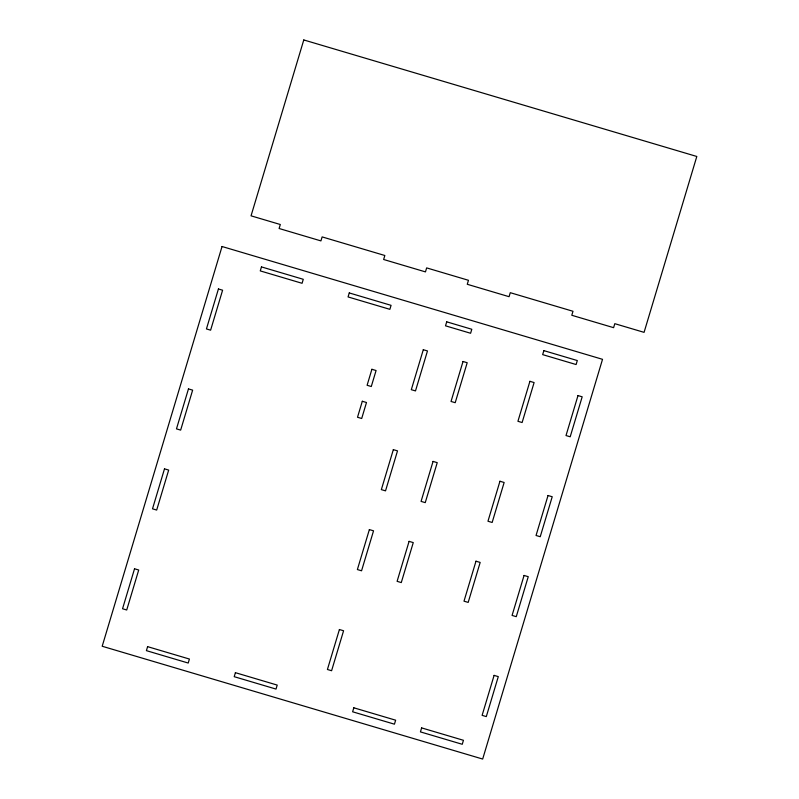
<?xml version="1.0" encoding="UTF-8"?>
<svg xmlns="http://www.w3.org/2000/svg" width="799" height="799" viewBox="0 0 799 799"><rect width="100%" height="100%" fill="white"/><g stroke="black" fill="none" stroke-linecap="round" stroke-linejoin="round"><path stroke-width="1.2" d="M222.042 246.511L102.192 646.251L482.676 759.05L602.526 359.32L222.042 246.511M134.532 568.778L122.547 608.758L126.721 609.997L138.706 570.017L134.532 568.778M164.494 468.843L152.509 508.823L156.684 510.062L168.669 470.092L164.494 468.843M188.464 388.903L176.479 428.873L180.654 430.112L192.639 390.142L188.464 388.903M218.427 288.968L206.442 328.938L210.616 330.177L222.601 290.207L218.427 288.968M303.78 39.95L251.046 215.83L280.309 224.509L279.111 228.504L320.928 240.898L322.127 236.904L384.838 255.5L383.64 259.495L425.458 271.89L426.656 267.895L468.464 280.289L467.265 284.284L509.073 296.689L510.271 292.684L572.993 311.28L571.794 315.275L613.602 327.67L614.801 323.675L644.074 332.354L696.808 156.474L303.78 39.95M147.605 646.651L146.407 650.646L188.214 663.04L189.413 659.045L147.605 646.651M261.463 266.906L260.264 270.901L302.072 283.295L303.27 279.3L261.463 266.906M235.405 672.678L234.207 676.683L276.015 689.078L277.213 685.083L235.405 672.678M349.263 292.933L348.064 296.938L389.872 309.333L391.071 305.338L349.263 292.933M362.307 401.268L357.513 417.258L361.697 418.496L366.491 402.506L362.307 401.268M371.895 369.288L367.101 385.278L371.285 386.516L376.079 370.526L371.895 369.288M339.405 629.522L327.42 669.492L331.595 670.731L343.58 630.761L339.405 629.522M369.368 529.587L357.383 569.557L361.557 570.796L373.542 530.826L369.368 529.587M393.338 449.637L381.353 489.617L385.527 490.856L397.512 450.876L393.338 449.637M423.3 349.712L411.315 389.682L415.49 390.921L427.475 350.951L423.3 349.712M446.711 321.827L445.512 325.822L470.601 333.263L471.8 329.268L446.711 321.827M353.817 707.794L352.619 711.789L394.436 724.184L395.635 720.189L353.817 707.794M409.088 541.362L397.103 581.332L401.278 582.581L413.263 542.601L409.088 541.362M433.058 461.413L421.073 501.392L425.248 502.631L437.233 462.661L433.058 461.413M463.021 361.488L451.036 401.458L455.21 402.696L467.195 362.726L463.021 361.488M421.632 727.899L420.434 731.894L462.251 744.288L463.45 740.293L421.632 727.899M475.984 561.198L463.999 601.168L468.184 602.406L480.169 562.436L475.984 561.198M499.954 481.248L487.969 521.228L492.154 522.466L504.139 482.486L499.954 481.248M529.917 381.313L517.932 421.293L522.117 422.531L534.102 382.561L529.917 381.313M543.859 350.631L542.661 354.626L576.109 364.544L577.307 360.549L543.859 350.631M494.102 675.385L482.117 715.355L486.301 716.593L498.286 676.623L494.102 675.385M524.064 575.45L512.079 615.43L516.264 616.668L528.249 576.688L524.064 575.45M548.034 495.51L536.049 535.48L540.234 536.718L552.219 496.748L548.034 495.51M577.997 395.575L566.012 435.545L570.196 436.783L582.181 396.813L577.997 395.575"/></g></svg>
